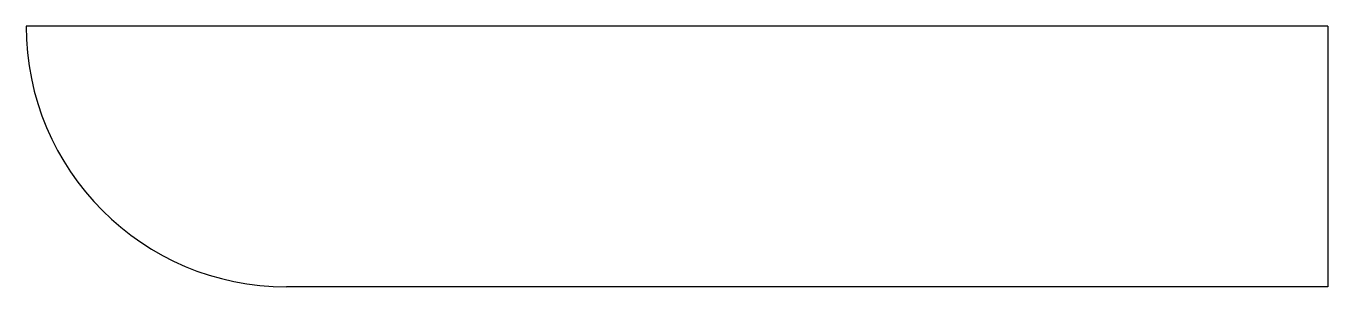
# Model space of a CAD drawing. Extents: x -37 to -27, y 3.5 to 5.5.
import ezdxf

# ---------------------------------------------------------------- set-up
doc = ezdxf.new("R2010")
doc.units = 0
doc.header["$MEASUREMENT"] = 0
doc.layers.add('VISIBLE', color=7, linetype='CONTINUOUS')

msp = doc.modelspace()

# ---------------------------------------------------------------- linework, layer by layer
at = {"layer": 'VISIBLE'}
for p, q in [((-27.001, 5.485), (-37.001, 5.485)), ((-27.001, 5.485), (-27.001, 3.485)), ((-27.001, 3.485), (-35.001, 3.485))]:
    msp.add_line(p, q, dxfattribs=at)
msp.add_arc((-35.001, 5.485), 2, 180, 270, dxfattribs=at)

doc.saveas('drawing.dxf')
